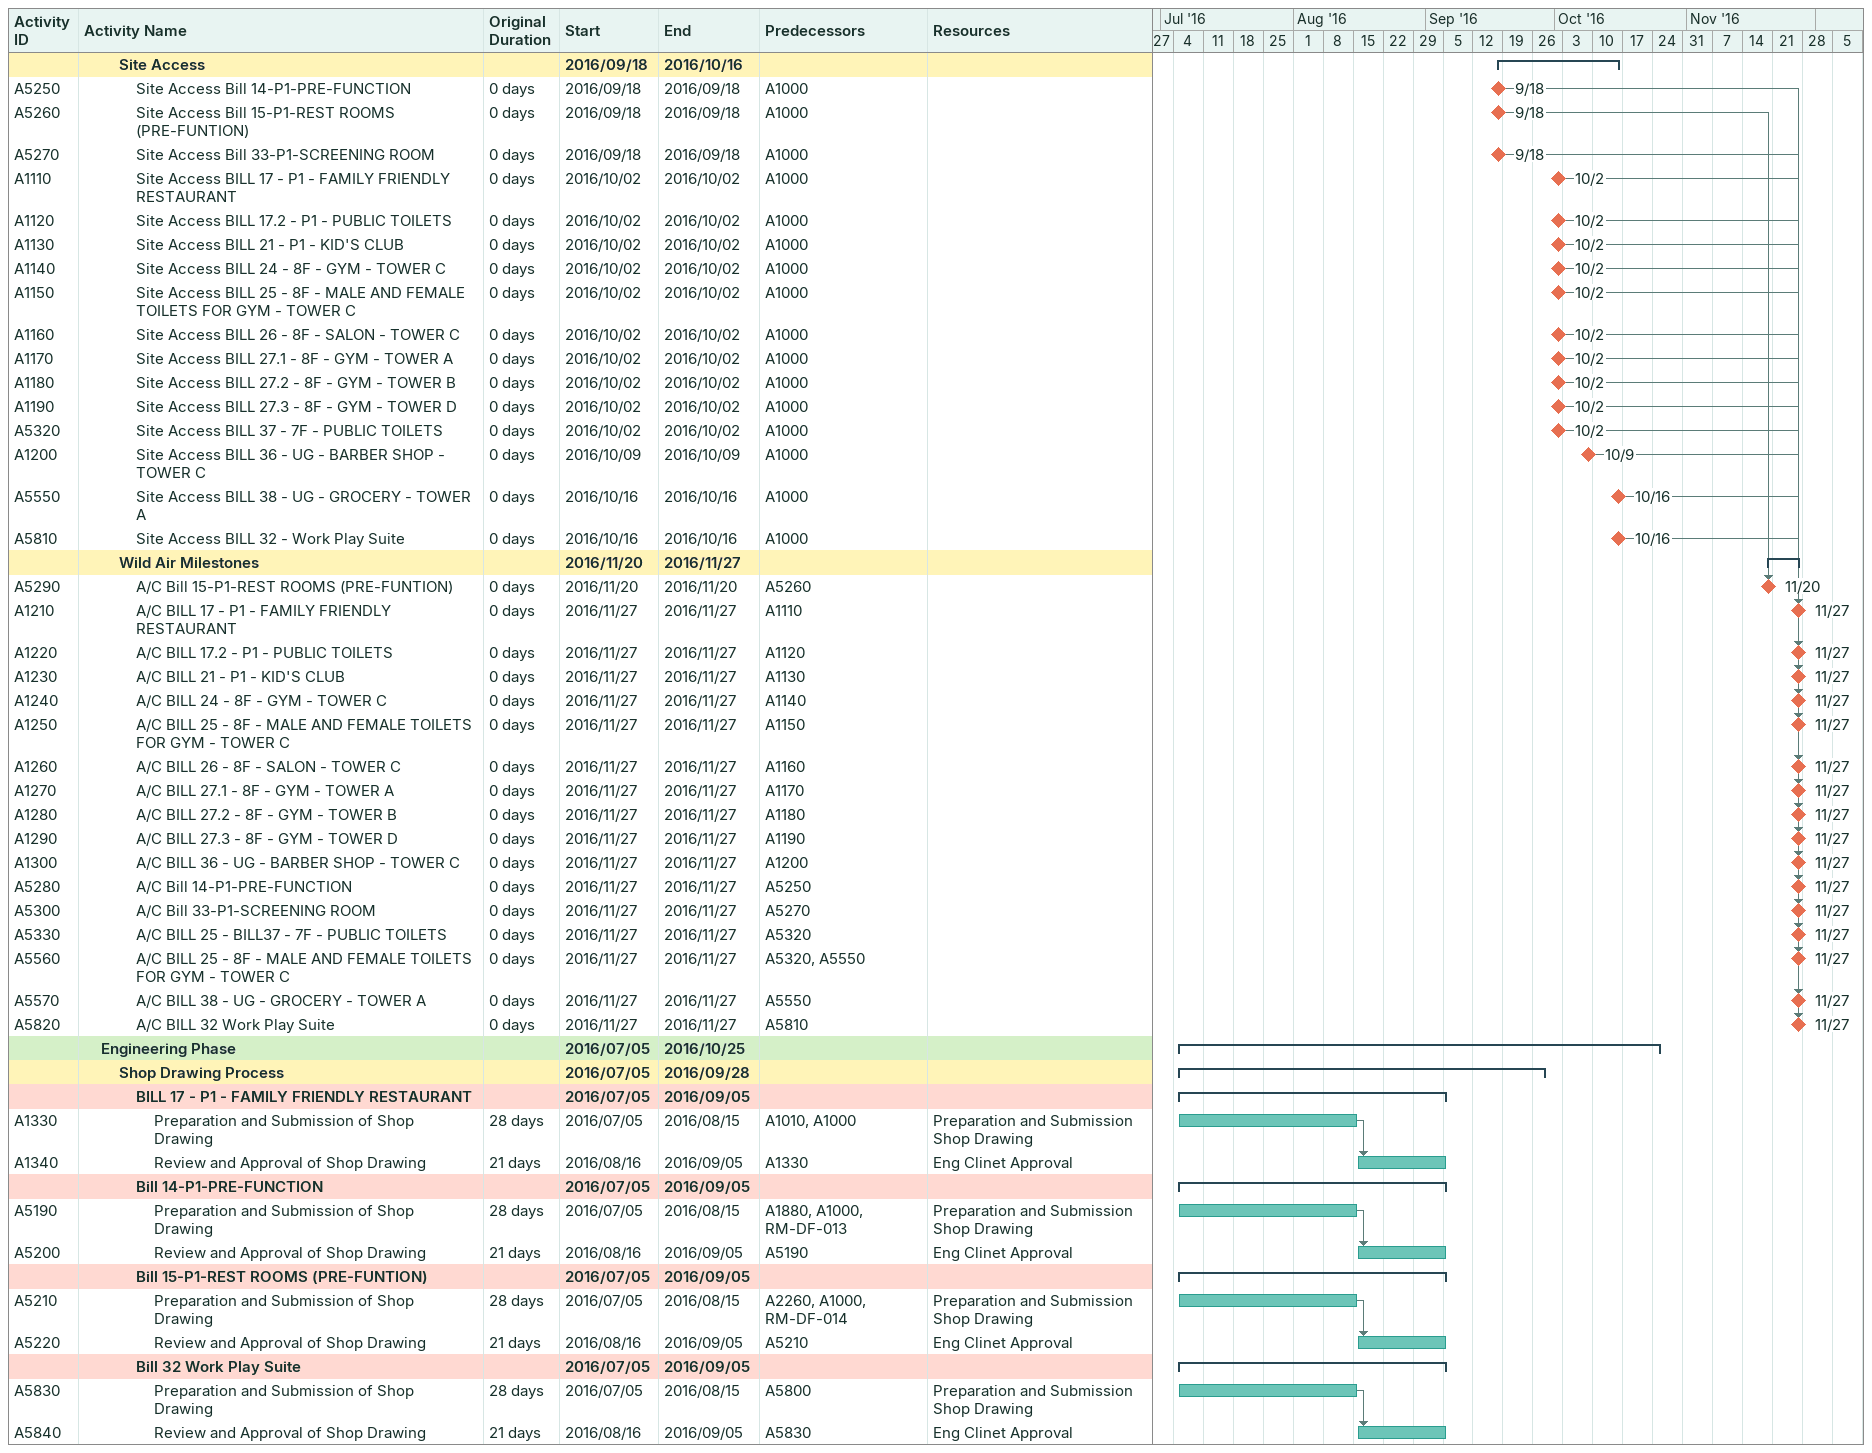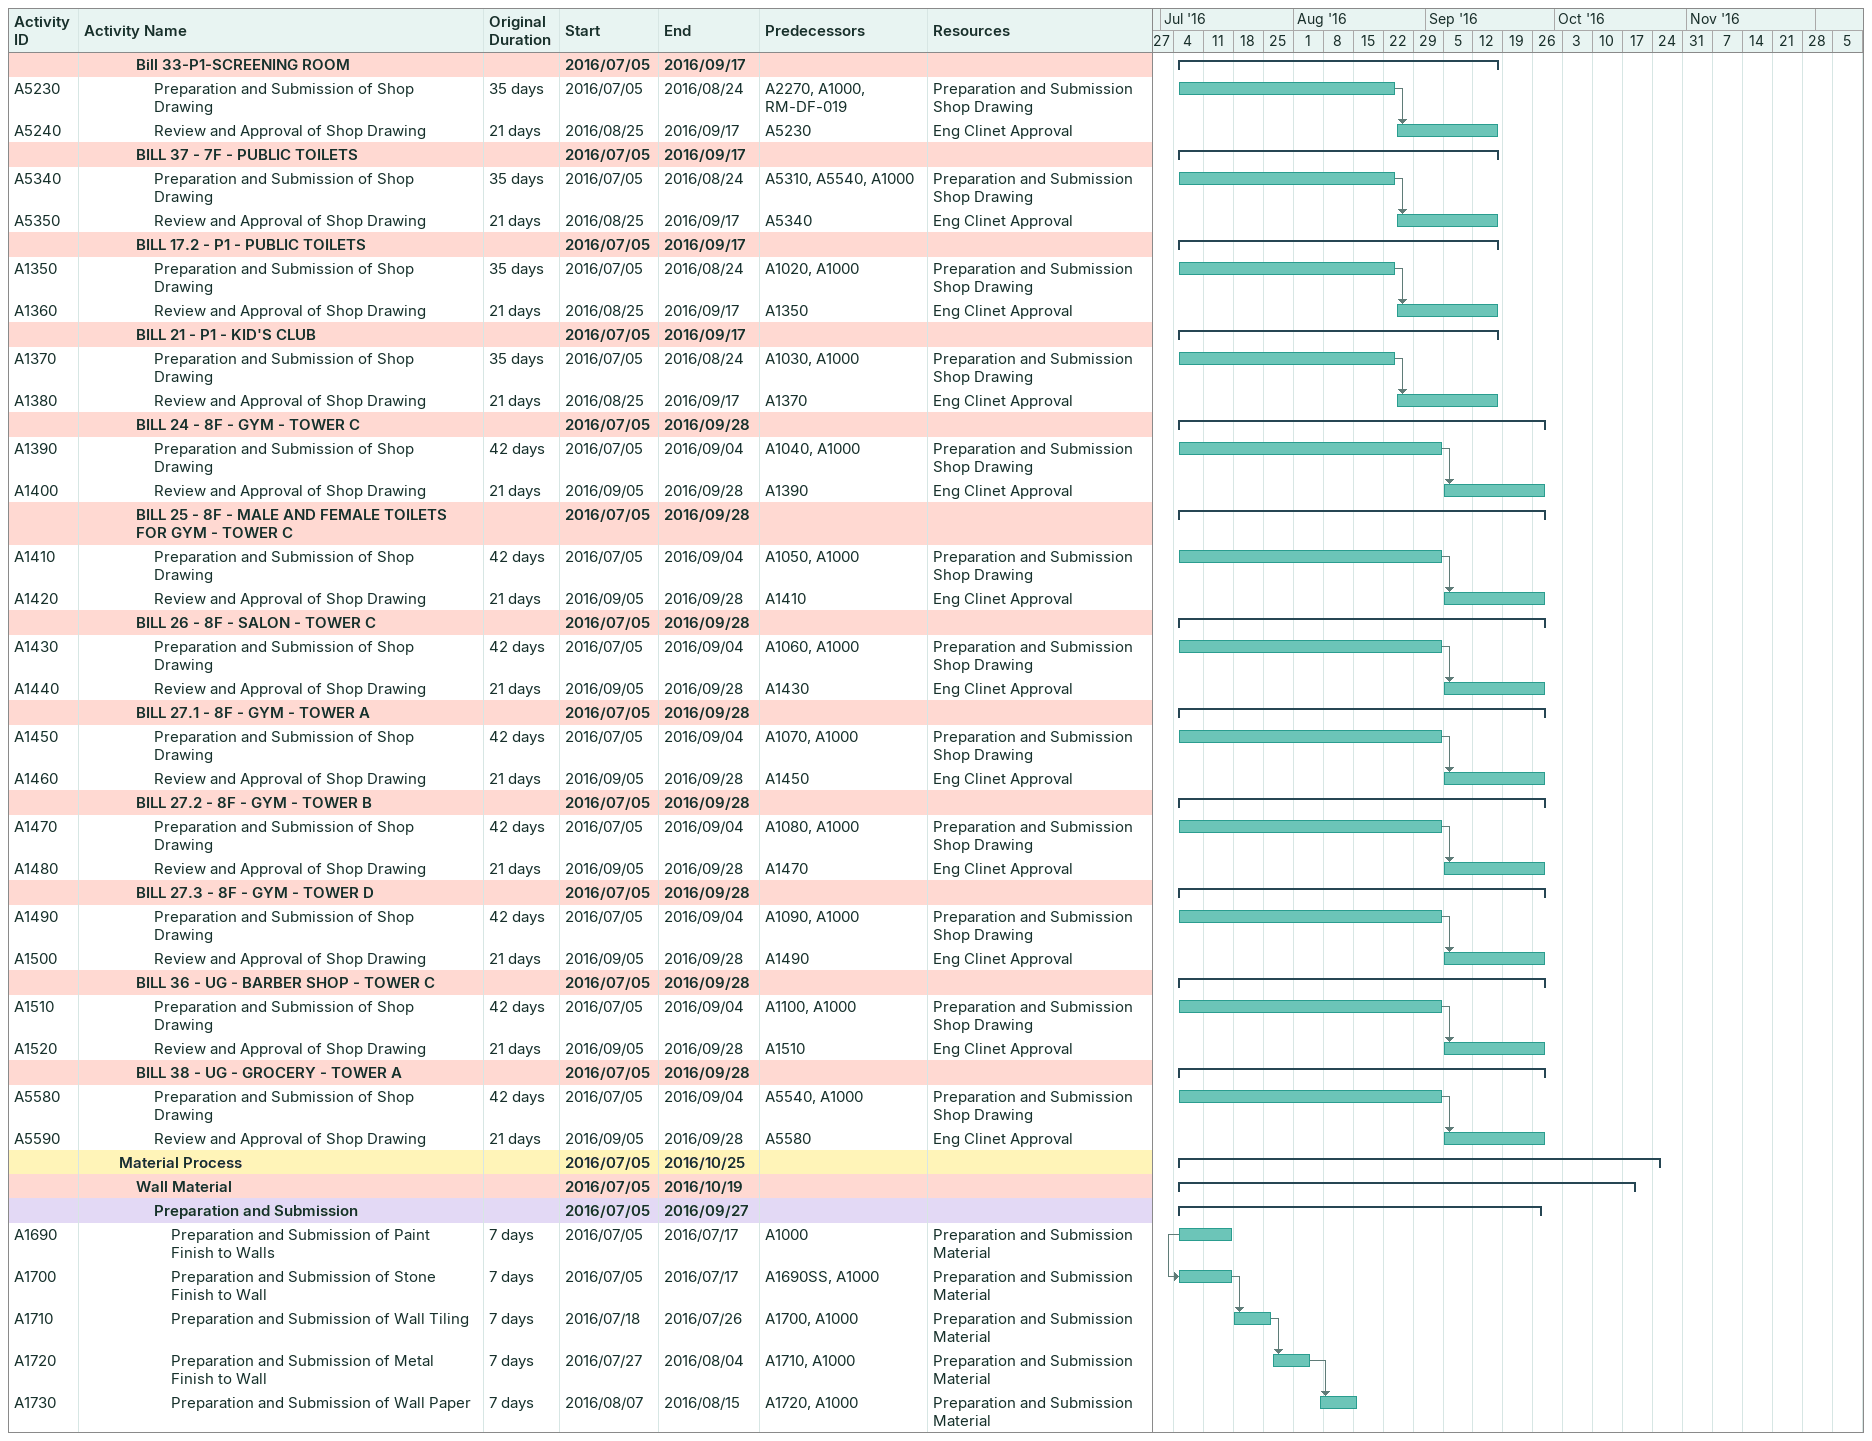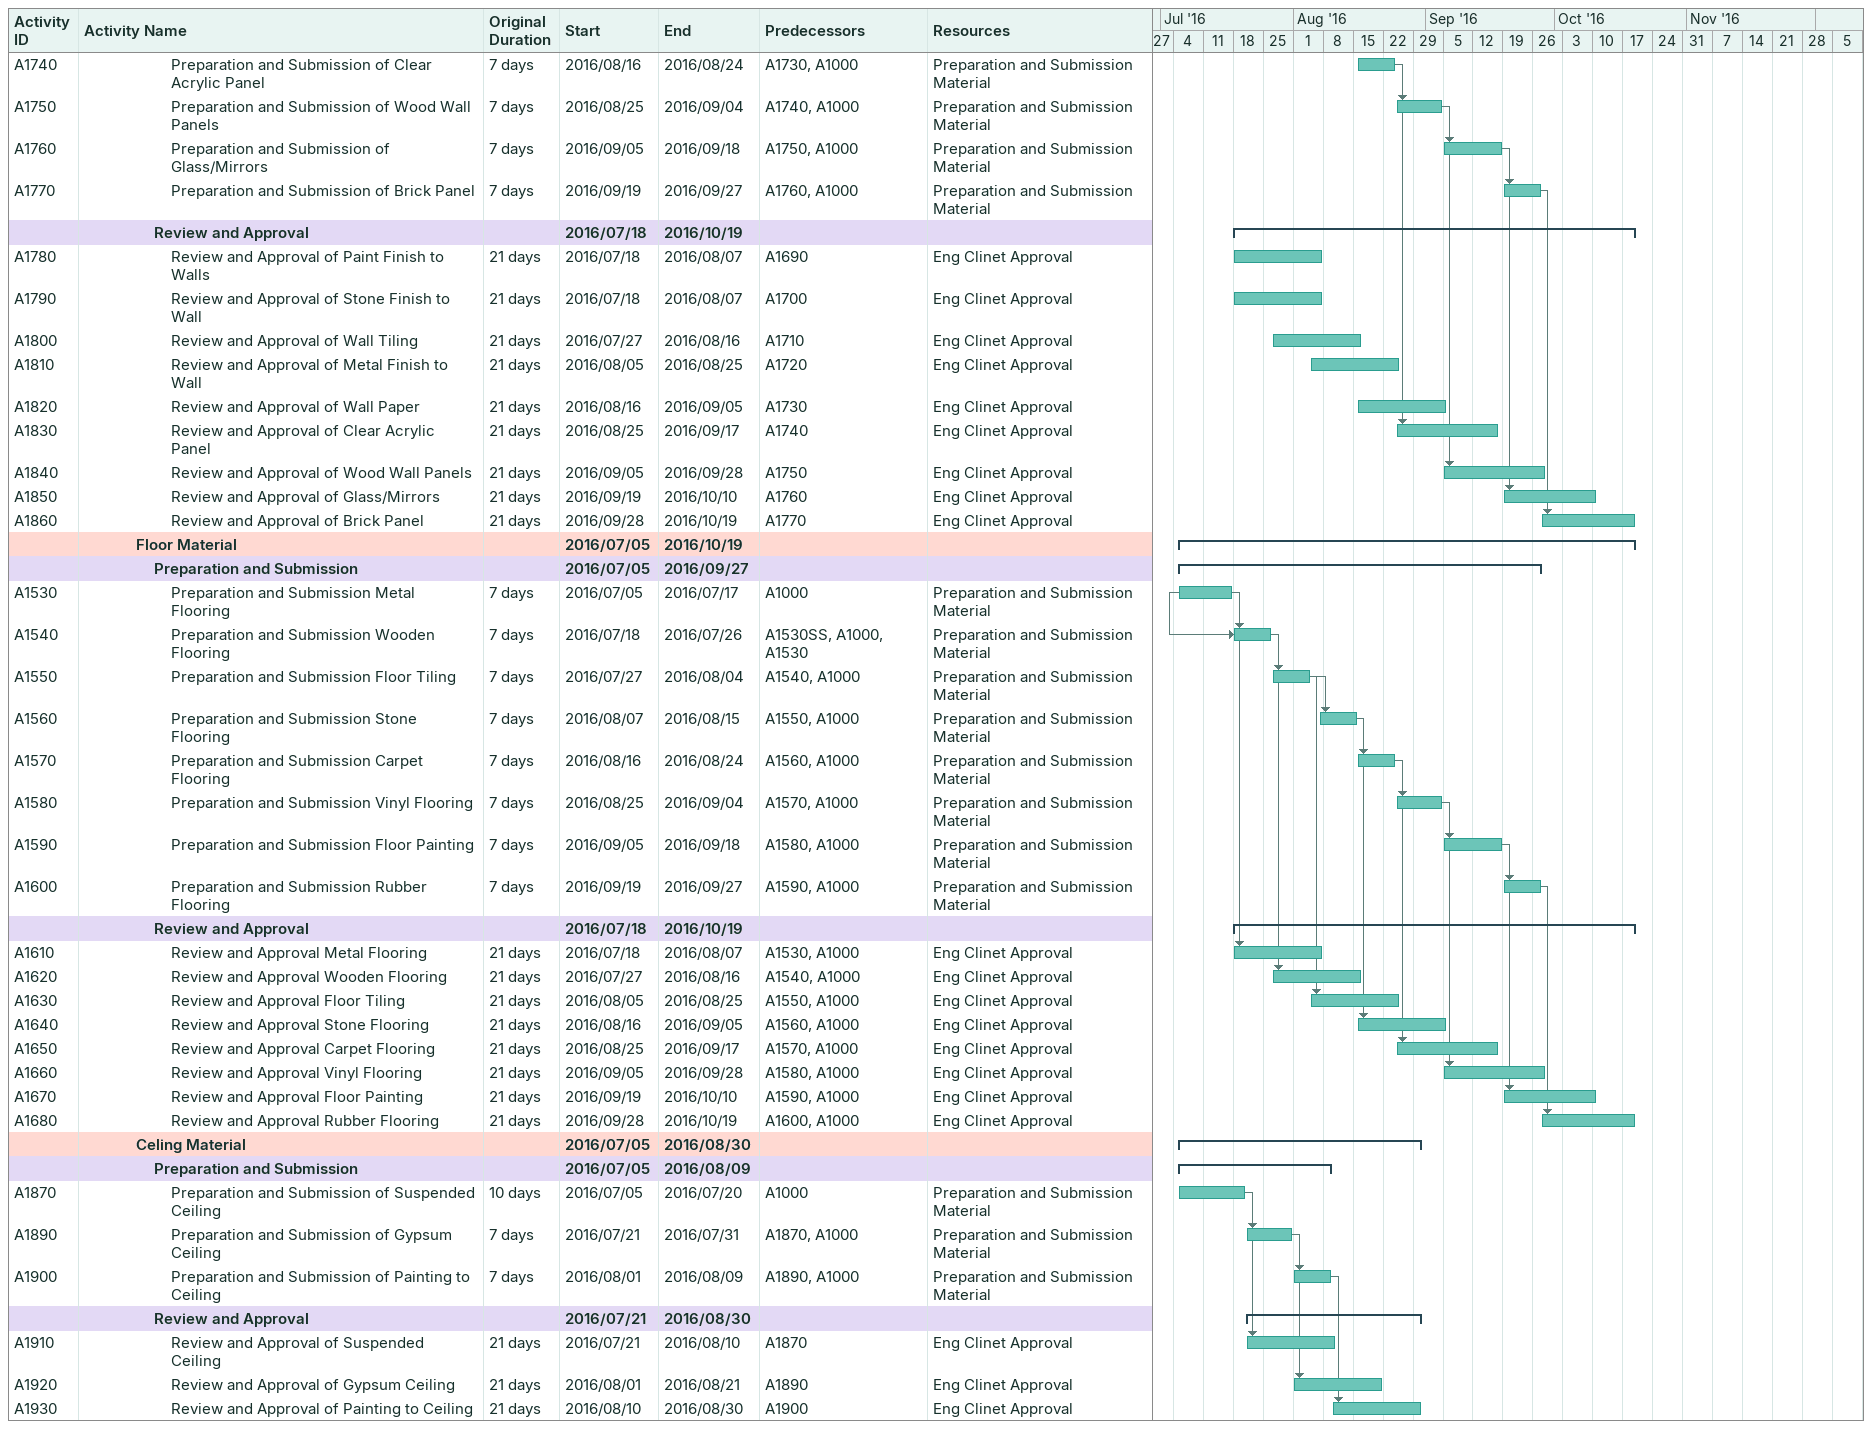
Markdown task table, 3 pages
| ID | Level | Task | Original duration | Start | Finish | Predecessors | Resources |
|---|---|---|---|---|---|---|---|
|  | 3 | **Site Access** |  | 2016-09-18 | 2016-10-16 |  |  |
| A5250 | 4 | Site Access Bill 14-P1-PRE-FUNCTION | 0d | 2016-09-18 | 2016-09-18 | A1000 |  |
| A5260 | 4 | Site Access Bill 15-P1-REST ROOMS (PRE-FUNTION) | 0d | 2016-09-18 | 2016-09-18 | A1000 |  |
| A5270 | 4 | Site Access Bill 33-P1-SCREENING ROOM | 0d | 2016-09-18 | 2016-09-18 | A1000 |  |
| A1110 | 4 | Site Access BILL 17 - P1 - FAMILY FRIENDLY RESTAURANT | 0d | 2016-10-02 | 2016-10-02 | A1000 |  |
| A1120 | 4 | Site Access BILL 17.2 - P1 - PUBLIC TOILETS | 0d | 2016-10-02 | 2016-10-02 | A1000 |  |
| A1130 | 4 | Site Access BILL 21 - P1 - KID'S CLUB | 0d | 2016-10-02 | 2016-10-02 | A1000 |  |
| A1140 | 4 | Site Access BILL 24 - 8F - GYM - TOWER C | 0d | 2016-10-02 | 2016-10-02 | A1000 |  |
| A1150 | 4 | Site Access BILL 25 - 8F - MALE AND FEMALE TOILETS FOR GYM - TOWER C | 0d | 2016-10-02 | 2016-10-02 | A1000 |  |
| A1160 | 4 | Site Access BILL 26 - 8F - SALON - TOWER C | 0d | 2016-10-02 | 2016-10-02 | A1000 |  |
| A1170 | 4 | Site Access BILL 27.1 - 8F - GYM - TOWER A | 0d | 2016-10-02 | 2016-10-02 | A1000 |  |
| A1180 | 4 | Site Access BILL 27.2 - 8F - GYM - TOWER B | 0d | 2016-10-02 | 2016-10-02 | A1000 |  |
| A1190 | 4 | Site Access BILL 27.3 - 8F - GYM - TOWER D | 0d | 2016-10-02 | 2016-10-02 | A1000 |  |
| A5320 | 4 | Site Access BILL 37 - 7F - PUBLIC TOILETS | 0d | 2016-10-02 | 2016-10-02 | A1000 |  |
| A1200 | 4 | Site Access BILL 36 - UG - BARBER SHOP - TOWER C | 0d | 2016-10-09 | 2016-10-09 | A1000 |  |
| A5550 | 4 | Site Access BILL 38 - UG - GROCERY - TOWER A | 0d | 2016-10-16 | 2016-10-16 | A1000 |  |
| A5810 | 4 | Site Access BILL 32 - Work Play Suite | 0d | 2016-10-16 | 2016-10-16 | A1000 |  |
|  | 3 | **Wild Air Milestones** |  | 2016-11-20 | 2016-11-27 |  |  |
| A5290 | 4 | A/C Bill 15-P1-REST ROOMS (PRE-FUNTION) | 0d | 2016-11-20 | 2016-11-20 | A5260 |  |
| A1210 | 4 | A/C BILL 17 - P1 - FAMILY FRIENDLY RESTAURANT | 0d | 2016-11-27 | 2016-11-27 | A1110 |  |
| A1220 | 4 | A/C BILL 17.2 - P1 - PUBLIC TOILETS | 0d | 2016-11-27 | 2016-11-27 | A1120 |  |
| A1230 | 4 | A/C BILL 21 - P1 - KID'S CLUB | 0d | 2016-11-27 | 2016-11-27 | A1130 |  |
| A1240 | 4 | A/C BILL 24 - 8F - GYM - TOWER C | 0d | 2016-11-27 | 2016-11-27 | A1140 |  |
| A1250 | 4 | A/C BILL 25 - 8F - MALE AND FEMALE TOILETS FOR GYM - TOWER C | 0d | 2016-11-27 | 2016-11-27 | A1150 |  |
| A1260 | 4 | A/C BILL 26 - 8F - SALON - TOWER C | 0d | 2016-11-27 | 2016-11-27 | A1160 |  |
| A1270 | 4 | A/C BILL 27.1 - 8F - GYM - TOWER A | 0d | 2016-11-27 | 2016-11-27 | A1170 |  |
| A1280 | 4 | A/C BILL 27.2 - 8F - GYM - TOWER B | 0d | 2016-11-27 | 2016-11-27 | A1180 |  |
| A1290 | 4 | A/C BILL 27.3 - 8F - GYM - TOWER D | 0d | 2016-11-27 | 2016-11-27 | A1190 |  |
| A1300 | 4 | A/C BILL 36 - UG - BARBER SHOP - TOWER C | 0d | 2016-11-27 | 2016-11-27 | A1200 |  |
| A5280 | 4 | A/C Bill 14-P1-PRE-FUNCTION | 0d | 2016-11-27 | 2016-11-27 | A5250 |  |
| A5300 | 4 | A/C Bill 33-P1-SCREENING ROOM | 0d | 2016-11-27 | 2016-11-27 | A5270 |  |
| A5330 | 4 | A/C BILL 25 - BILL37 - 7F - PUBLIC TOILETS | 0d | 2016-11-27 | 2016-11-27 | A5320 |  |
| A5560 | 4 | A/C BILL 25 - 8F - MALE AND FEMALE TOILETS FOR GYM - TOWER C | 0d | 2016-11-27 | 2016-11-27 | A5320, A5550 |  |
| A5570 | 4 | A/C BILL 38 - UG - GROCERY - TOWER A | 0d | 2016-11-27 | 2016-11-27 | A5550 |  |
| A5820 | 4 | A/C BILL 32 Work Play Suite | 0d | 2016-11-27 | 2016-11-27 | A5810 |  |
|  | 2 | **Engineering Phase** |  | 2016-07-05 | 2016-10-25 |  |  |
|  | 3 | **Shop Drawing Process** |  | 2016-07-05 | 2016-09-28 |  |  |
|  | 4 | **BILL 17 - P1 - FAMILY FRIENDLY RESTAURANT** |  | 2016-07-05 | 2016-09-05 |  |  |
| A1330 | 5 | Preparation and Submission of Shop Drawing | 28d | 2016-07-05 | 2016-08-15 | A1010, A1000 | Preparation and Submission Shop Drawing |
| A1340 | 5 | Review and Approval of Shop Drawing | 21d | 2016-08-16 | 2016-09-05 | A1330 | Eng Clinet Approval |
|  | 4 | **Bill 14-P1-PRE-FUNCTION** |  | 2016-07-05 | 2016-09-05 |  |  |
| A5190 | 5 | Preparation and Submission of Shop Drawing | 28d | 2016-07-05 | 2016-08-15 | A1880, A1000, RM-DF-013 | Preparation and Submission Shop Drawing |
| A5200 | 5 | Review and Approval of Shop Drawing | 21d | 2016-08-16 | 2016-09-05 | A5190 | Eng Clinet Approval |
|  | 4 | **Bill 15-P1-REST ROOMS (PRE-FUNTION)** |  | 2016-07-05 | 2016-09-05 |  |  |
| A5210 | 5 | Preparation and Submission of Shop Drawing | 28d | 2016-07-05 | 2016-08-15 | A2260, A1000, RM-DF-014 | Preparation and Submission Shop Drawing |
| A5220 | 5 | Review and Approval of Shop Drawing | 21d | 2016-08-16 | 2016-09-05 | A5210 | Eng Clinet Approval |
|  | 4 | **Bill 32 Work Play Suite** |  | 2016-07-05 | 2016-09-05 |  |  |
| A5830 | 5 | Preparation and Submission of Shop Drawing | 28d | 2016-07-05 | 2016-08-15 | A5800 | Preparation and Submission Shop Drawing |
| A5840 | 5 | Review and Approval of Shop Drawing | 21d | 2016-08-16 | 2016-09-05 | A5830 | Eng Clinet Approval |
|  | 4 | **Bill 33-P1-SCREENING ROOM** |  | 2016-07-05 | 2016-09-17 |  |  |
| A5230 | 5 | Preparation and Submission of Shop Drawing | 35d | 2016-07-05 | 2016-08-24 | A2270, A1000, RM-DF-019 | Preparation and Submission Shop Drawing |
| A5240 | 5 | Review and Approval of Shop Drawing | 21d | 2016-08-25 | 2016-09-17 | A5230 | Eng Clinet Approval |
|  | 4 | **BILL 37 - 7F - PUBLIC TOILETS** |  | 2016-07-05 | 2016-09-17 |  |  |
| A5340 | 5 | Preparation and Submission of Shop Drawing | 35d | 2016-07-05 | 2016-08-24 | A5310, A5540, A1000 | Preparation and Submission Shop Drawing |
| A5350 | 5 | Review and Approval of Shop Drawing | 21d | 2016-08-25 | 2016-09-17 | A5340 | Eng Clinet Approval |
|  | 4 | **BILL 17.2 - P1 - PUBLIC TOILETS** |  | 2016-07-05 | 2016-09-17 |  |  |
| A1350 | 5 | Preparation and Submission of Shop Drawing | 35d | 2016-07-05 | 2016-08-24 | A1020, A1000 | Preparation and Submission Shop Drawing |
| A1360 | 5 | Review and Approval of Shop Drawing | 21d | 2016-08-25 | 2016-09-17 | A1350 | Eng Clinet Approval |
|  | 4 | **BILL 21 - P1 - KID'S CLUB** |  | 2016-07-05 | 2016-09-17 |  |  |
| A1370 | 5 | Preparation and Submission of Shop Drawing | 35d | 2016-07-05 | 2016-08-24 | A1030, A1000 | Preparation and Submission Shop Drawing |
| A1380 | 5 | Review and Approval of Shop Drawing | 21d | 2016-08-25 | 2016-09-17 | A1370 | Eng Clinet Approval |
|  | 4 | **BILL 24 - 8F - GYM - TOWER C** |  | 2016-07-05 | 2016-09-28 |  |  |
| A1390 | 5 | Preparation and Submission of Shop Drawing | 42d | 2016-07-05 | 2016-09-04 | A1040, A1000 | Preparation and Submission Shop Drawing |
| A1400 | 5 | Review and Approval of Shop Drawing | 21d | 2016-09-05 | 2016-09-28 | A1390 | Eng Clinet Approval |
|  | 4 | **BILL 25 - 8F - MALE AND FEMALE TOILETS FOR GYM - TOWER C** |  | 2016-07-05 | 2016-09-28 |  |  |
| A1410 | 5 | Preparation and Submission of Shop Drawing | 42d | 2016-07-05 | 2016-09-04 | A1050, A1000 | Preparation and Submission Shop Drawing |
| A1420 | 5 | Review and Approval of Shop Drawing | 21d | 2016-09-05 | 2016-09-28 | A1410 | Eng Clinet Approval |
|  | 4 | **BILL 26 - 8F - SALON - TOWER C** |  | 2016-07-05 | 2016-09-28 |  |  |
| A1430 | 5 | Preparation and Submission of Shop Drawing | 42d | 2016-07-05 | 2016-09-04 | A1060, A1000 | Preparation and Submission Shop Drawing |
| A1440 | 5 | Review and Approval of Shop Drawing | 21d | 2016-09-05 | 2016-09-28 | A1430 | Eng Clinet Approval |
|  | 4 | **BILL 27.1 - 8F - GYM - TOWER A** |  | 2016-07-05 | 2016-09-28 |  |  |
| A1450 | 5 | Preparation and Submission of Shop Drawing | 42d | 2016-07-05 | 2016-09-04 | A1070, A1000 | Preparation and Submission Shop Drawing |
| A1460 | 5 | Review and Approval of Shop Drawing | 21d | 2016-09-05 | 2016-09-28 | A1450 | Eng Clinet Approval |
|  | 4 | **BILL 27.2 - 8F - GYM - TOWER B** |  | 2016-07-05 | 2016-09-28 |  |  |
| A1470 | 5 | Preparation and Submission of Shop Drawing | 42d | 2016-07-05 | 2016-09-04 | A1080, A1000 | Preparation and Submission Shop Drawing |
| A1480 | 5 | Review and Approval of Shop Drawing | 21d | 2016-09-05 | 2016-09-28 | A1470 | Eng Clinet Approval |
|  | 4 | **BILL 27.3 - 8F - GYM - TOWER D** |  | 2016-07-05 | 2016-09-28 |  |  |
| A1490 | 5 | Preparation and Submission of Shop Drawing | 42d | 2016-07-05 | 2016-09-04 | A1090, A1000 | Preparation and Submission Shop Drawing |
| A1500 | 5 | Review and Approval of Shop Drawing | 21d | 2016-09-05 | 2016-09-28 | A1490 | Eng Clinet Approval |
|  | 4 | **BILL 36 - UG - BARBER SHOP - TOWER C** |  | 2016-07-05 | 2016-09-28 |  |  |
| A1510 | 5 | Preparation and Submission of Shop Drawing | 42d | 2016-07-05 | 2016-09-04 | A1100, A1000 | Preparation and Submission Shop Drawing |
| A1520 | 5 | Review and Approval of Shop Drawing | 21d | 2016-09-05 | 2016-09-28 | A1510 | Eng Clinet Approval |
|  | 4 | **BILL 38 - UG - GROCERY - TOWER A** |  | 2016-07-05 | 2016-09-28 |  |  |
| A5580 | 5 | Preparation and Submission of Shop Drawing | 42d | 2016-07-05 | 2016-09-04 | A5540, A1000 | Preparation and Submission Shop Drawing |
| A5590 | 5 | Review and Approval of Shop Drawing | 21d | 2016-09-05 | 2016-09-28 | A5580 | Eng Clinet Approval |
|  | 3 | **Material Process** |  | 2016-07-05 | 2016-10-25 |  |  |
|  | 4 | **Wall Material** |  | 2016-07-05 | 2016-10-19 |  |  |
|  | 5 | **Preparation and Submission** |  | 2016-07-05 | 2016-09-27 |  |  |
| A1690 | 6 | Preparation and Submission of Paint Finish to Walls | 7d | 2016-07-05 | 2016-07-17 | A1000 | Preparation and Submission Material |
| A1700 | 6 | Preparation and Submission of Stone Finish to Wall | 7d | 2016-07-05 | 2016-07-17 | A1690SS, A1000 | Preparation and Submission Material |
| A1710 | 6 | Preparation and Submission of Wall Tiling | 7d | 2016-07-18 | 2016-07-26 | A1700, A1000 | Preparation and Submission Material |
| A1720 | 6 | Preparation and Submission of Metal Finish to Wall | 7d | 2016-07-27 | 2016-08-04 | A1710, A1000 | Preparation and Submission Material |
| A1730 | 6 | Preparation and Submission of Wall Paper | 7d | 2016-08-07 | 2016-08-15 | A1720, A1000 | Preparation and Submission Material |
| A1740 | 6 | Preparation and Submission of Clear Acrylic Panel | 7d | 2016-08-16 | 2016-08-24 | A1730, A1000 | Preparation and Submission Material |
| A1750 | 6 | Preparation and Submission of Wood Wall Panels | 7d | 2016-08-25 | 2016-09-04 | A1740, A1000 | Preparation and Submission Material |
| A1760 | 6 | Preparation and Submission of Glass/Mirrors | 7d | 2016-09-05 | 2016-09-18 | A1750, A1000 | Preparation and Submission Material |
| A1770 | 6 | Preparation and Submission of Brick Panel | 7d | 2016-09-19 | 2016-09-27 | A1760, A1000 | Preparation and Submission Material |
|  | 5 | **Review and Approval** |  | 2016-07-18 | 2016-10-19 |  |  |
| A1780 | 6 | Review and Approval of Paint Finish to Walls | 21d | 2016-07-18 | 2016-08-07 | A1690 | Eng Clinet Approval |
| A1790 | 6 | Review and Approval of Stone Finish to Wall | 21d | 2016-07-18 | 2016-08-07 | A1700 | Eng Clinet Approval |
| A1800 | 6 | Review and Approval of Wall Tiling | 21d | 2016-07-27 | 2016-08-16 | A1710 | Eng Clinet Approval |
| A1810 | 6 | Review and Approval of Metal Finish to Wall | 21d | 2016-08-05 | 2016-08-25 | A1720 | Eng Clinet Approval |
| A1820 | 6 | Review and Approval of Wall Paper | 21d | 2016-08-16 | 2016-09-05 | A1730 | Eng Clinet Approval |
| A1830 | 6 | Review and Approval of Clear Acrylic Panel | 21d | 2016-08-25 | 2016-09-17 | A1740 | Eng Clinet Approval |
| A1840 | 6 | Review and Approval of Wood Wall Panels | 21d | 2016-09-05 | 2016-09-28 | A1750 | Eng Clinet Approval |
| A1850 | 6 | Review and Approval of Glass/Mirrors | 21d | 2016-09-19 | 2016-10-10 | A1760 | Eng Clinet Approval |
| A1860 | 6 | Review and Approval of Brick Panel | 21d | 2016-09-28 | 2016-10-19 | A1770 | Eng Clinet Approval |
|  | 4 | **Floor Material** |  | 2016-07-05 | 2016-10-19 |  |  |
|  | 5 | **Preparation and Submission** |  | 2016-07-05 | 2016-09-27 |  |  |
| A1530 | 6 | Preparation and Submission Metal Flooring | 7d | 2016-07-05 | 2016-07-17 | A1000 | Preparation and Submission Material |
| A1540 | 6 | Preparation and Submission Wooden Flooring | 7d | 2016-07-18 | 2016-07-26 | A1530SS, A1000, A1530 | Preparation and Submission Material |
| A1550 | 6 | Preparation and Submission Floor Tiling | 7d | 2016-07-27 | 2016-08-04 | A1540, A1000 | Preparation and Submission Material |
| A1560 | 6 | Preparation and Submission Stone Flooring | 7d | 2016-08-07 | 2016-08-15 | A1550, A1000 | Preparation and Submission Material |
| A1570 | 6 | Preparation and Submission Carpet Flooring | 7d | 2016-08-16 | 2016-08-24 | A1560, A1000 | Preparation and Submission Material |
| A1580 | 6 | Preparation and Submission Vinyl Flooring | 7d | 2016-08-25 | 2016-09-04 | A1570, A1000 | Preparation and Submission Material |
| A1590 | 6 | Preparation and Submission Floor Painting | 7d | 2016-09-05 | 2016-09-18 | A1580, A1000 | Preparation and Submission Material |
| A1600 | 6 | Preparation and Submission Rubber Flooring | 7d | 2016-09-19 | 2016-09-27 | A1590, A1000 | Preparation and Submission Material |
|  | 5 | **Review and Approval** |  | 2016-07-18 | 2016-10-19 |  |  |
| A1610 | 6 | Review and Approval Metal Flooring | 21d | 2016-07-18 | 2016-08-07 | A1530, A1000 | Eng Clinet Approval |
| A1620 | 6 | Review and Approval Wooden Flooring | 21d | 2016-07-27 | 2016-08-16 | A1540, A1000 | Eng Clinet Approval |
| A1630 | 6 | Review and Approval Floor Tiling | 21d | 2016-08-05 | 2016-08-25 | A1550, A1000 | Eng Clinet Approval |
| A1640 | 6 | Review and Approval Stone Flooring | 21d | 2016-08-16 | 2016-09-05 | A1560, A1000 | Eng Clinet Approval |
| A1650 | 6 | Review and Approval Carpet Flooring | 21d | 2016-08-25 | 2016-09-17 | A1570, A1000 | Eng Clinet Approval |
| A1660 | 6 | Review and Approval Vinyl Flooring | 21d | 2016-09-05 | 2016-09-28 | A1580, A1000 | Eng Clinet Approval |
| A1670 | 6 | Review and Approval Floor Painting | 21d | 2016-09-19 | 2016-10-10 | A1590, A1000 | Eng Clinet Approval |
| A1680 | 6 | Review and Approval Rubber Flooring | 21d | 2016-09-28 | 2016-10-19 | A1600, A1000 | Eng Clinet Approval |
|  | 4 | **Celing Material** |  | 2016-07-05 | 2016-08-30 |  |  |
|  | 5 | **Preparation and Submission** |  | 2016-07-05 | 2016-08-09 |  |  |
| A1870 | 6 | Preparation and Submission of Suspended Ceiling | 10d | 2016-07-05 | 2016-07-20 | A1000 | Preparation and Submission Material |
| A1890 | 6 | Preparation and Submission of Gypsum Ceiling | 7d | 2016-07-21 | 2016-07-31 | A1870, A1000 | Preparation and Submission Material |
| A1900 | 6 | Preparation and Submission of Painting to Ceiling | 7d | 2016-08-01 | 2016-08-09 | A1890, A1000 | Preparation and Submission Material |
|  | 5 | **Review and Approval** |  | 2016-07-21 | 2016-08-30 |  |  |
| A1910 | 6 | Review and Approval of Suspended Ceiling | 21d | 2016-07-21 | 2016-08-10 | A1870 | Eng Clinet Approval |
| A1920 | 6 | Review and Approval of Gypsum Ceiling | 21d | 2016-08-01 | 2016-08-21 | A1890 | Eng Clinet Approval |
| A1930 | 6 | Review and Approval of Painting to Ceiling | 21d | 2016-08-10 | 2016-08-30 | A1900 | Eng Clinet Approval |
